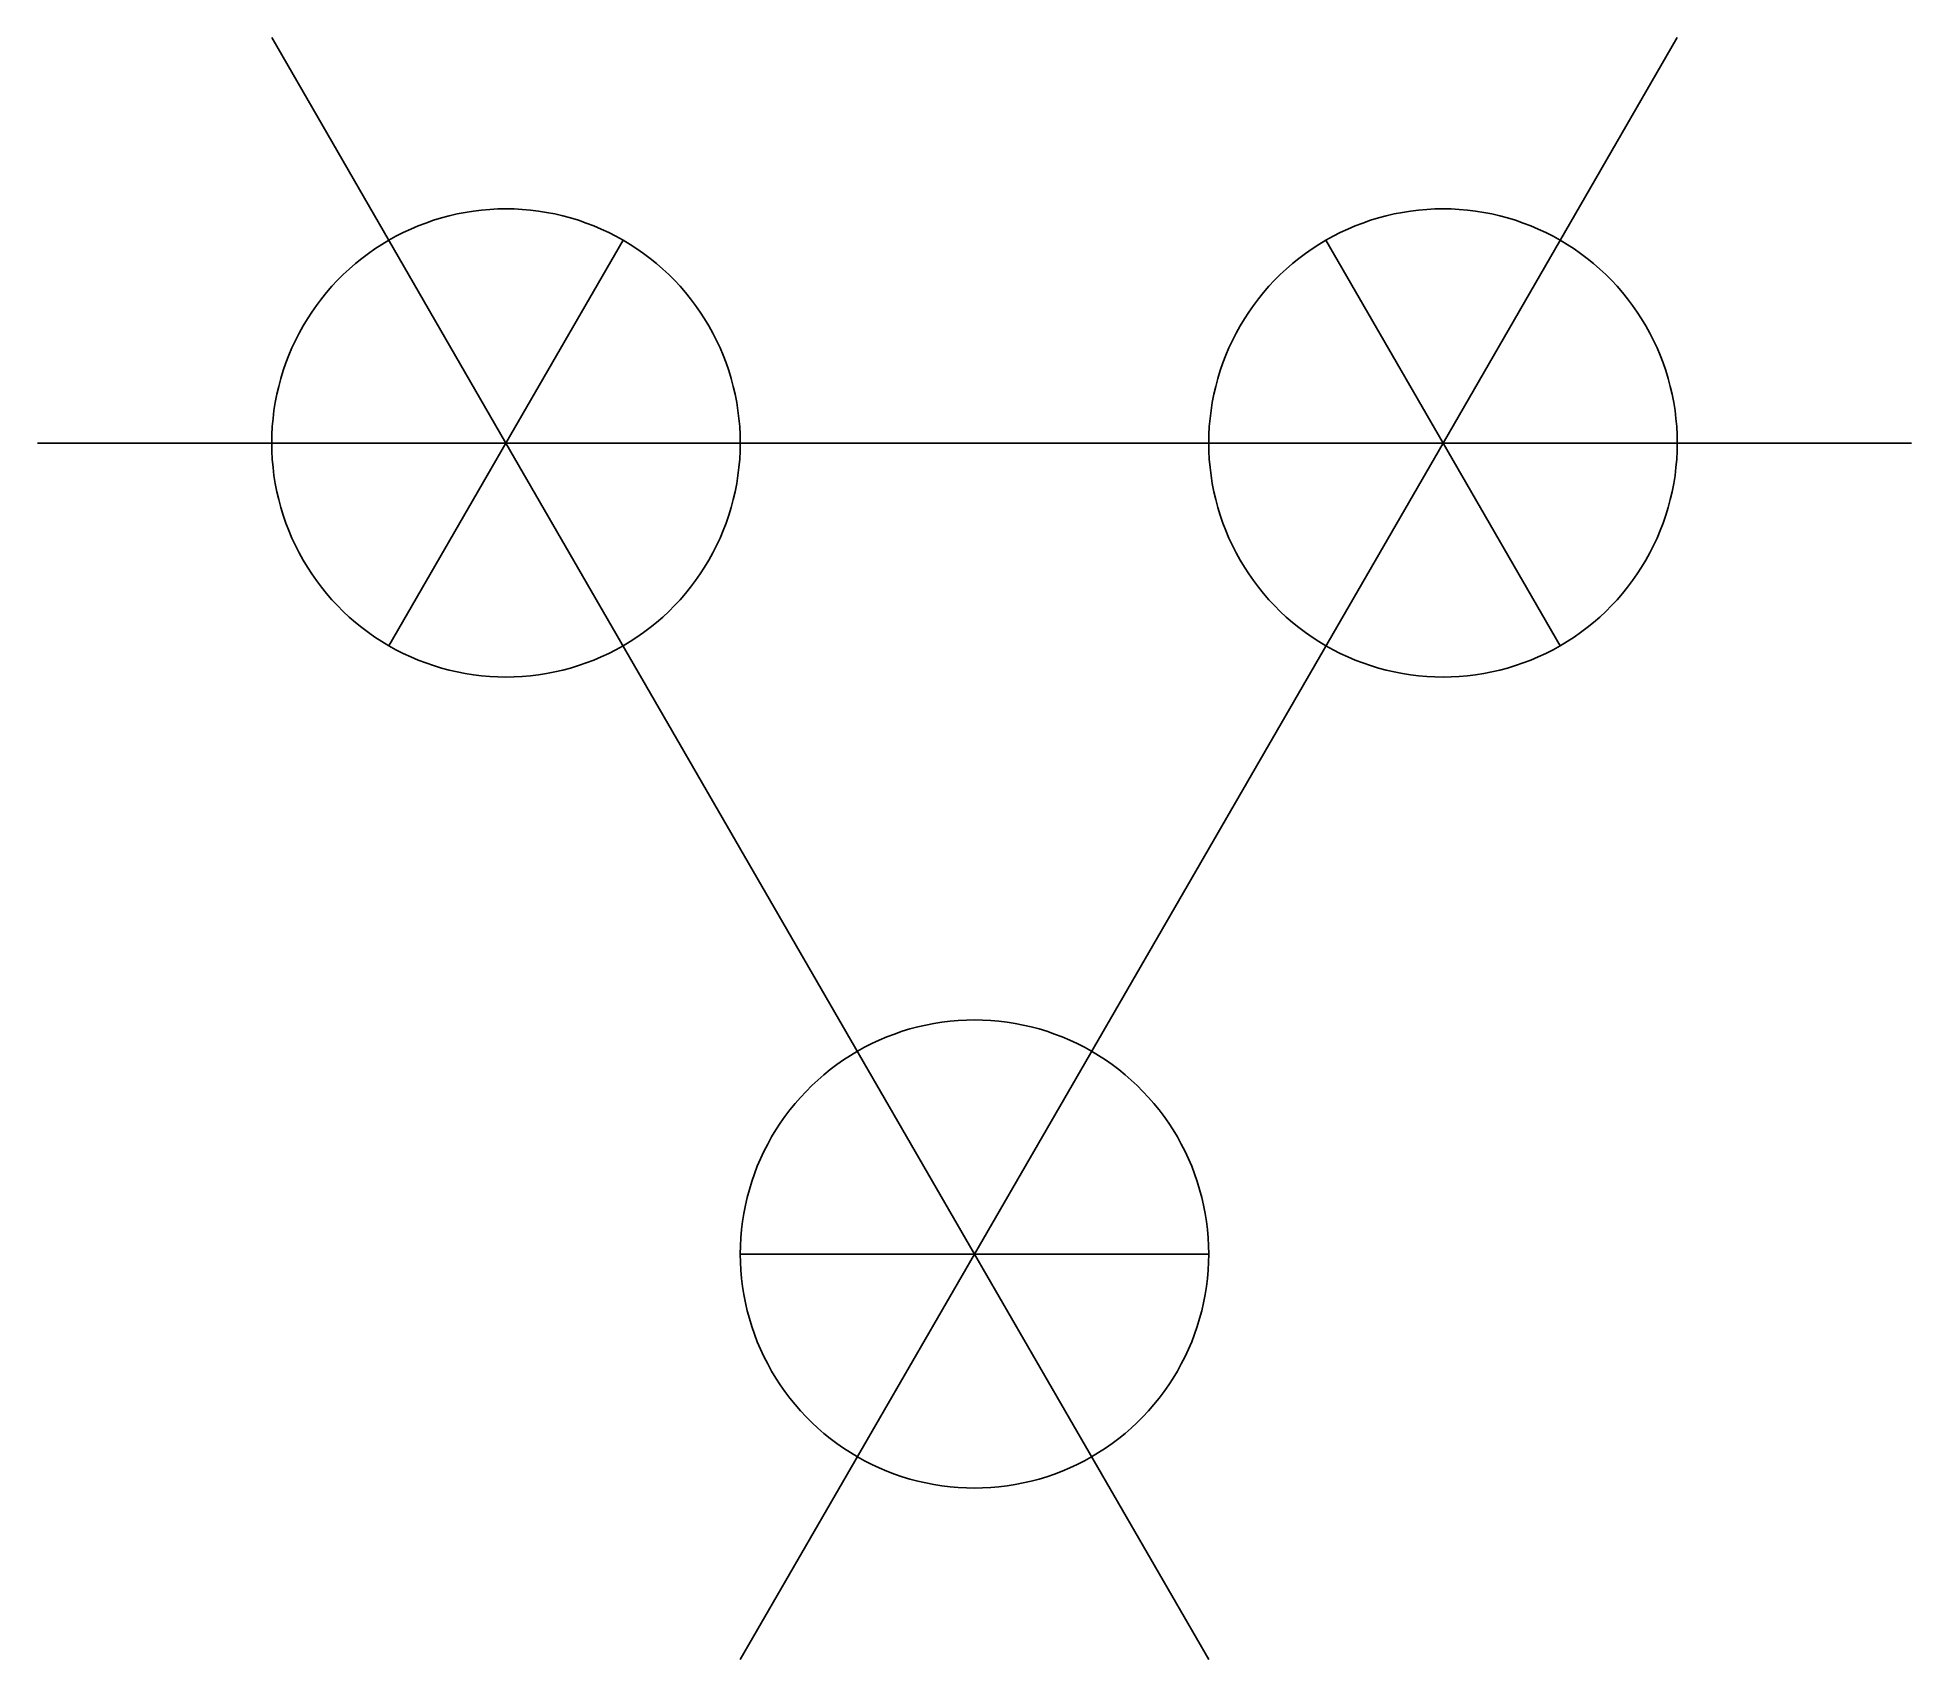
# Model space of a CAD drawing. Extents: x -10 to 10, y -4.3 to 13.
import ezdxf

# ---------------------------------------------------------------- set-up
doc = ezdxf.new("R2010")
doc.units = 0
doc.layers.get('0').update_dxf_attribs({"linetype": 'CONTINUOUS'})

msp = doc.modelspace()

# ---------------------------------------------------------------- linework, layer by layer
for p, q in [((-5, 8.66), (-7.5, 12.99)), ((7.5, 12.99), (5, 8.66)), ((-5.937, 10.978), (-5.855, 11.009)), ((-5.855, 11.009), (-5.773, 11.038)), ((-5.773, 11.038), (-5.689, 11.063)), ((-5.689, 11.063), (-5.605, 11.086)), ((-5.605, 11.086), (-5.52, 11.106)), ((-5.52, 11.106), (-5.434, 11.122)), ((-5.434, 11.122), (-5.348, 11.136)), ((-5.348, 11.136), (-5.261, 11.147)), ((-5.261, 11.147), (-5.174, 11.154)), ((-5.174, 11.154), (-5.087, 11.159)), ((-5.087, 11.159), (-5, 11.16)), ((-4.913, 11.159), (-5, 11.16)), ((-4.826, 11.154), (-4.913, 11.159)), ((-4.739, 11.147), (-4.826, 11.154)), ((-4.652, 11.136), (-4.739, 11.147)), ((-4.566, 11.122), (-4.652, 11.136)), ((-4.48, 11.106), (-4.566, 11.122)), ((-4.395, 11.086), (-4.48, 11.106)), ((-4.311, 11.063), (-4.395, 11.086)), ((-4.227, 11.038), (-4.311, 11.063)), ((-4.145, 11.009), (-4.227, 11.038)), ((-4.063, 10.978), (-4.145, 11.009)), ((4.063, 10.978), (4.145, 11.009)), ((4.145, 11.009), (4.227, 11.038)), ((4.227, 11.038), (4.311, 11.063)), ((4.311, 11.063), (4.395, 11.086)), ((4.395, 11.086), (4.48, 11.106)), ((4.48, 11.106), (4.566, 11.122)), ((4.566, 11.122), (4.652, 11.136)), ((4.652, 11.136), (4.739, 11.147)), ((4.739, 11.147), (4.826, 11.154)), ((4.826, 11.154), (4.913, 11.159)), ((4.913, 11.159), (5, 11.16)), ((5.087, 11.159), (5, 11.16)), ((5.174, 11.154), (5.087, 11.159)), ((5.261, 11.147), (5.174, 11.154)), ((5.348, 11.136), (5.261, 11.147)), ((5.434, 11.122), (5.348, 11.136)), ((5.52, 11.106), (5.434, 11.122)), ((5.605, 11.086), (5.52, 11.106)), ((5.689, 11.063), (5.605, 11.086)), ((5.773, 11.038), (5.689, 11.063)), ((5.855, 11.009), (5.773, 11.038)), ((5.937, 10.978), (5.855, 11.009)), ((-6.325, 10.78), (-6.25, 10.825)), ((-6.25, 10.825), (-6.174, 10.868)), ((-6.174, 10.868), (-6.096, 10.907)), ((-6.096, 10.907), (-6.017, 10.944)), ((-6.017, 10.944), (-5.937, 10.978)), ((-5, 8.66), (-3.75, 10.825)), ((-3.983, 10.944), (-4.063, 10.978)), ((-3.904, 10.907), (-3.983, 10.944)), ((-3.826, 10.868), (-3.904, 10.907)), ((-3.75, 10.825), (-3.826, 10.868)), ((-3.675, 10.78), (-3.75, 10.825)), ((3.675, 10.78), (3.75, 10.825)), ((3.75, 10.825), (3.826, 10.868)), ((5, 8.66), (3.75, 10.825)), ((3.826, 10.868), (3.904, 10.907)), ((3.904, 10.907), (3.983, 10.944)), ((3.983, 10.944), (4.063, 10.978)), ((6.017, 10.944), (5.937, 10.978)), ((6.096, 10.907), (6.017, 10.944)), ((6.174, 10.868), (6.096, 10.907)), ((6.25, 10.825), (6.174, 10.868)), ((6.325, 10.78), (6.25, 10.825)), ((-6.607, 10.575), (-6.539, 10.63)), ((-6.539, 10.63), (-6.469, 10.683)), ((-6.469, 10.683), (-6.398, 10.733)), ((-6.398, 10.733), (-6.325, 10.78)), ((-3.602, 10.733), (-3.675, 10.78)), ((-3.531, 10.683), (-3.602, 10.733)), ((-3.461, 10.63), (-3.531, 10.683)), ((-3.393, 10.575), (-3.461, 10.63)), ((3.393, 10.575), (3.461, 10.63)), ((3.461, 10.63), (3.531, 10.683)), ((3.531, 10.683), (3.602, 10.733)), ((3.602, 10.733), (3.675, 10.78)), ((6.398, 10.733), (6.325, 10.78)), ((6.469, 10.683), (6.398, 10.733)), ((6.539, 10.63), (6.469, 10.683)), ((6.607, 10.575), (6.539, 10.63)), ((-6.798, 10.397), (-6.737, 10.459)), ((-6.737, 10.459), (-6.673, 10.518)), ((-6.673, 10.518), (-6.607, 10.575)), ((-3.327, 10.518), (-3.393, 10.575)), ((-3.263, 10.459), (-3.327, 10.518)), ((-3.202, 10.397), (-3.263, 10.459)), ((3.202, 10.397), (3.263, 10.459)), ((3.263, 10.459), (3.327, 10.518)), ((3.327, 10.518), (3.393, 10.575)), ((6.673, 10.518), (6.607, 10.575)), ((6.737, 10.459), (6.673, 10.518)), ((6.798, 10.397), (6.737, 10.459)), ((-6.97, 10.199), (-6.915, 10.267)), ((-6.915, 10.267), (-6.858, 10.333)), ((-6.858, 10.333), (-6.798, 10.397)), ((-3.142, 10.333), (-3.202, 10.397)), ((-3.085, 10.267), (-3.142, 10.333)), ((-3.03, 10.199), (-3.085, 10.267)), ((3.03, 10.199), (3.085, 10.267)), ((3.085, 10.267), (3.142, 10.333)), ((3.142, 10.333), (3.202, 10.397)), ((6.858, 10.333), (6.798, 10.397)), ((6.915, 10.267), (6.858, 10.333)), ((6.97, 10.199), (6.915, 10.267)), ((-7.12, 9.985), (-7.073, 10.058)), ((-7.073, 10.058), (-7.023, 10.13)), ((-7.023, 10.13), (-6.97, 10.199)), ((-2.977, 10.13), (-3.03, 10.199)), ((-2.927, 10.058), (-2.977, 10.13)), ((-2.88, 9.985), (-2.927, 10.058)), ((2.88, 9.985), (2.927, 10.058)), ((2.927, 10.058), (2.977, 10.13)), ((2.977, 10.13), (3.03, 10.199)), ((7.023, 10.13), (6.97, 10.199)), ((7.073, 10.058), (7.023, 10.13)), ((7.12, 9.985), (7.073, 10.058)), ((-7.247, 9.756), (-7.207, 9.834)), ((-7.207, 9.834), (-7.165, 9.91)), ((-7.165, 9.91), (-7.12, 9.985)), ((-2.835, 9.91), (-2.88, 9.985)), ((-2.793, 9.834), (-2.835, 9.91)), ((-2.753, 9.756), (-2.793, 9.834)), ((2.753, 9.756), (2.793, 9.834)), ((2.793, 9.834), (2.835, 9.91)), ((2.835, 9.91), (2.88, 9.985)), ((7.165, 9.91), (7.12, 9.985)), ((7.207, 9.834), (7.165, 9.91)), ((7.247, 9.756), (7.207, 9.834)), ((-7.318, 9.597), (-7.284, 9.677)), ((-7.284, 9.677), (-7.247, 9.756)), ((-2.716, 9.677), (-2.753, 9.756)), ((-2.682, 9.597), (-2.716, 9.677)), ((2.682, 9.597), (2.716, 9.677)), ((2.716, 9.677), (2.753, 9.756)), ((7.284, 9.677), (7.247, 9.756)), ((7.318, 9.597), (7.284, 9.677)), ((-7.403, 9.349), (-7.378, 9.433)), ((-7.378, 9.433), (-7.349, 9.515)), ((-7.349, 9.515), (-7.318, 9.597)), ((-2.651, 9.515), (-2.682, 9.597)), ((-2.622, 9.433), (-2.651, 9.515)), ((-2.597, 9.349), (-2.622, 9.433)), ((2.597, 9.349), (2.622, 9.433)), ((2.622, 9.433), (2.651, 9.515)), ((2.651, 9.515), (2.682, 9.597)), ((7.349, 9.515), (7.318, 9.597)), ((7.378, 9.433), (7.349, 9.515)), ((7.403, 9.349), (7.378, 9.433)), ((-7.445, 9.18), (-7.426, 9.265)), ((-7.426, 9.265), (-7.403, 9.349)), ((-2.574, 9.265), (-2.597, 9.349)), ((-2.555, 9.18), (-2.574, 9.265)), ((2.555, 9.18), (2.574, 9.265)), ((2.574, 9.265), (2.597, 9.349)), ((7.426, 9.265), (7.403, 9.349)), ((7.445, 9.18), (7.426, 9.265)), ((-7.486, 8.922), (-7.476, 9.008)), ((-7.476, 9.008), (-7.462, 9.094)), ((-7.462, 9.094), (-7.445, 9.18)), ((-2.538, 9.094), (-2.555, 9.18)), ((-2.524, 9.008), (-2.538, 9.094)), ((-2.514, 8.922), (-2.524, 9.008)), ((2.514, 8.922), (2.524, 9.008)), ((2.524, 9.008), (2.538, 9.094)), ((2.538, 9.094), (2.555, 9.18)), ((7.462, 9.094), (7.445, 9.18)), ((7.476, 9.008), (7.462, 9.094)), ((7.486, 8.922), (7.476, 9.008)), ((-7.498, 8.748), (-7.494, 8.835)), ((-7.494, 8.835), (-7.486, 8.922)), ((-2.506, 8.835), (-2.514, 8.922)), ((-2.502, 8.748), (-2.506, 8.835)), ((2.502, 8.748), (2.506, 8.835)), ((2.506, 8.835), (2.514, 8.922)), ((7.494, 8.835), (7.486, 8.922)), ((7.498, 8.748), (7.494, 8.835)), ((-10, 8.66), (-5, 8.66)), ((-7.5, 8.66), (-7.498, 8.748)), ((-7.5, 8.66), (-7.498, 8.573)), ((-5, 8.66), (-6.25, 6.495)), ((-5, 8.66), (5, 8.66)), ((0, 0), (-5, 8.66)), ((-2.5, 8.66), (-2.502, 8.748)), ((-2.5, 8.66), (-2.502, 8.573)), ((5, 8.66), (0, 0)), ((2.5, 8.66), (2.502, 8.748)), ((2.5, 8.66), (2.502, 8.573)), ((5, 8.66), (6.25, 6.495)), ((5, 8.66), (10, 8.66)), ((7.5, 8.66), (7.498, 8.748)), ((7.5, 8.66), (7.498, 8.573)), ((-7.498, 8.573), (-7.494, 8.486)), ((-7.494, 8.486), (-7.486, 8.399)), ((-2.506, 8.486), (-2.514, 8.399)), ((-2.502, 8.573), (-2.506, 8.486)), ((2.502, 8.573), (2.506, 8.486)), ((2.506, 8.486), (2.514, 8.399)), ((7.494, 8.486), (7.486, 8.399)), ((7.498, 8.573), (7.494, 8.486)), ((-7.486, 8.399), (-7.476, 8.312)), ((-7.476, 8.312), (-7.462, 8.226)), ((-7.462, 8.226), (-7.445, 8.14)), ((-2.538, 8.226), (-2.555, 8.14)), ((-2.524, 8.312), (-2.538, 8.226)), ((-2.514, 8.399), (-2.524, 8.312)), ((2.514, 8.399), (2.524, 8.312)), ((2.524, 8.312), (2.538, 8.226)), ((2.538, 8.226), (2.555, 8.14)), ((7.462, 8.226), (7.445, 8.14)), ((7.476, 8.312), (7.462, 8.226)), ((7.486, 8.399), (7.476, 8.312)), ((-7.445, 8.14), (-7.426, 8.055)), ((-7.426, 8.055), (-7.403, 7.971)), ((-2.574, 8.055), (-2.597, 7.971)), ((-2.555, 8.14), (-2.574, 8.055)), ((2.555, 8.14), (2.574, 8.055)), ((2.574, 8.055), (2.597, 7.971)), ((7.426, 8.055), (7.403, 7.971)), ((7.445, 8.14), (7.426, 8.055)), ((-7.403, 7.971), (-7.378, 7.888)), ((-7.378, 7.888), (-7.349, 7.805)), ((-7.349, 7.805), (-7.318, 7.724)), ((-2.651, 7.805), (-2.682, 7.724)), ((-2.622, 7.888), (-2.651, 7.805)), ((-2.597, 7.971), (-2.622, 7.888)), ((2.597, 7.971), (2.622, 7.888)), ((2.622, 7.888), (2.651, 7.805)), ((2.651, 7.805), (2.682, 7.724)), ((7.349, 7.805), (7.318, 7.724)), ((7.378, 7.888), (7.349, 7.805)), ((7.403, 7.971), (7.378, 7.888)), ((-7.318, 7.724), (-7.284, 7.643)), ((-7.284, 7.643), (-7.247, 7.564)), ((-2.716, 7.643), (-2.753, 7.564)), ((-2.682, 7.724), (-2.716, 7.643)), ((2.682, 7.724), (2.716, 7.643)), ((2.716, 7.643), (2.753, 7.564)), ((7.284, 7.643), (7.247, 7.564)), ((7.318, 7.724), (7.284, 7.643)), ((-7.247, 7.564), (-7.207, 7.487)), ((-7.207, 7.487), (-7.165, 7.41)), ((-7.165, 7.41), (-7.12, 7.335)), ((-2.835, 7.41), (-2.88, 7.335)), ((-2.793, 7.487), (-2.835, 7.41)), ((-2.753, 7.564), (-2.793, 7.487)), ((2.753, 7.564), (2.793, 7.487)), ((2.793, 7.487), (2.835, 7.41)), ((2.835, 7.41), (2.88, 7.335)), ((7.165, 7.41), (7.12, 7.335)), ((7.207, 7.487), (7.165, 7.41)), ((7.247, 7.564), (7.207, 7.487)), ((-7.12, 7.335), (-7.073, 7.262)), ((-7.073, 7.262), (-7.023, 7.191)), ((-2.927, 7.262), (-2.977, 7.191)), ((-2.88, 7.335), (-2.927, 7.262)), ((2.88, 7.335), (2.927, 7.262)), ((2.927, 7.262), (2.977, 7.191)), ((7.073, 7.262), (7.023, 7.191)), ((7.12, 7.335), (7.073, 7.262)), ((-7.023, 7.191), (-6.97, 7.121)), ((-6.97, 7.121), (-6.915, 7.053)), ((-6.915, 7.053), (-6.858, 6.987)), ((-3.085, 7.053), (-3.142, 6.987)), ((-3.03, 7.121), (-3.085, 7.053)), ((-2.977, 7.191), (-3.03, 7.121)), ((2.977, 7.191), (3.03, 7.121)), ((3.03, 7.121), (3.085, 7.053)), ((3.085, 7.053), (3.142, 6.987)), ((6.915, 7.053), (6.858, 6.987)), ((6.97, 7.121), (6.915, 7.053)), ((7.023, 7.191), (6.97, 7.121)), ((-6.858, 6.987), (-6.798, 6.924)), ((-6.798, 6.924), (-6.737, 6.862)), ((-6.737, 6.862), (-6.673, 6.802)), ((-6.673, 6.802), (-6.607, 6.745)), ((-3.327, 6.802), (-3.393, 6.745)), ((-3.263, 6.862), (-3.327, 6.802)), ((-3.202, 6.924), (-3.263, 6.862)), ((-3.142, 6.987), (-3.202, 6.924)), ((3.142, 6.987), (3.202, 6.924)), ((3.202, 6.924), (3.263, 6.862)), ((3.263, 6.862), (3.327, 6.802)), ((3.327, 6.802), (3.393, 6.745)), ((6.673, 6.802), (6.607, 6.745)), ((6.737, 6.862), (6.673, 6.802)), ((6.798, 6.924), (6.737, 6.862)), ((6.858, 6.987), (6.798, 6.924)), ((-6.607, 6.745), (-6.539, 6.69)), ((-6.539, 6.69), (-6.469, 6.638)), ((-6.469, 6.638), (-6.398, 6.588)), ((-3.531, 6.638), (-3.602, 6.588)), ((-3.461, 6.69), (-3.531, 6.638)), ((-3.393, 6.745), (-3.461, 6.69)), ((3.393, 6.745), (3.461, 6.69)), ((3.461, 6.69), (3.531, 6.638)), ((3.531, 6.638), (3.602, 6.588)), ((6.469, 6.638), (6.398, 6.588)), ((6.539, 6.69), (6.469, 6.638)), ((6.607, 6.745), (6.539, 6.69)), ((-6.398, 6.588), (-6.325, 6.54)), ((-6.325, 6.54), (-6.25, 6.495)), ((-6.25, 6.495), (-6.174, 6.453)), ((-6.174, 6.453), (-6.096, 6.413)), ((-6.096, 6.413), (-6.017, 6.376)), ((-3.904, 6.413), (-3.983, 6.376)), ((-3.826, 6.453), (-3.904, 6.413)), ((-3.75, 6.495), (-3.826, 6.453)), ((-3.675, 6.54), (-3.75, 6.495)), ((-3.602, 6.588), (-3.675, 6.54)), ((3.602, 6.588), (3.675, 6.54)), ((3.675, 6.54), (3.75, 6.495)), ((3.75, 6.495), (3.826, 6.453)), ((3.826, 6.453), (3.904, 6.413)), ((3.904, 6.413), (3.983, 6.376)), ((6.096, 6.413), (6.017, 6.376)), ((6.174, 6.453), (6.096, 6.413)), ((6.25, 6.495), (6.174, 6.453)), ((6.325, 6.54), (6.25, 6.495)), ((6.398, 6.588), (6.325, 6.54)), ((-6.017, 6.376), (-5.937, 6.342)), ((-5.937, 6.342), (-5.855, 6.311)), ((-5.855, 6.311), (-5.773, 6.283)), ((-5.773, 6.283), (-5.689, 6.257)), ((-5.689, 6.257), (-5.605, 6.235)), ((-5.605, 6.235), (-5.52, 6.215)), ((-5.52, 6.215), (-5.434, 6.198)), ((-4.48, 6.215), (-4.566, 6.198)), ((-4.395, 6.235), (-4.48, 6.215)), ((-4.311, 6.257), (-4.395, 6.235)), ((-4.227, 6.283), (-4.311, 6.257)), ((-4.145, 6.311), (-4.227, 6.283)), ((-4.063, 6.342), (-4.145, 6.311)), ((-3.983, 6.376), (-4.063, 6.342)), ((3.983, 6.376), (4.063, 6.342)), ((4.063, 6.342), (4.145, 6.311)), ((4.145, 6.311), (4.227, 6.283)), ((4.227, 6.283), (4.311, 6.257)), ((4.311, 6.257), (4.395, 6.235)), ((4.395, 6.235), (4.48, 6.215)), ((4.48, 6.215), (4.566, 6.198)), ((5.52, 6.215), (5.434, 6.198)), ((5.605, 6.235), (5.52, 6.215)), ((5.689, 6.257), (5.605, 6.235)), ((5.773, 6.283), (5.689, 6.257)), ((5.855, 6.311), (5.773, 6.283)), ((5.937, 6.342), (5.855, 6.311)), ((6.017, 6.376), (5.937, 6.342)), ((-5.434, 6.198), (-5.348, 6.185)), ((-5.348, 6.185), (-5.261, 6.174)), ((-5.261, 6.174), (-5.174, 6.166)), ((-5.174, 6.166), (-5.087, 6.162)), ((-5.087, 6.162), (-5, 6.16)), ((-4.913, 6.162), (-5, 6.16)), ((-4.826, 6.166), (-4.913, 6.162)), ((-4.739, 6.174), (-4.826, 6.166)), ((-4.652, 6.185), (-4.739, 6.174)), ((-4.566, 6.198), (-4.652, 6.185)), ((4.566, 6.198), (4.652, 6.185)), ((4.652, 6.185), (4.739, 6.174)), ((4.739, 6.174), (4.826, 6.166)), ((4.826, 6.166), (4.913, 6.162)), ((4.913, 6.162), (5, 6.16)), ((5.087, 6.162), (5, 6.16)), ((5.174, 6.166), (5.087, 6.162)), ((5.261, 6.174), (5.174, 6.166)), ((5.348, 6.185), (5.261, 6.174)), ((5.434, 6.198), (5.348, 6.185)), ((-0.773, 2.378), (-0.689, 2.403)), ((-0.689, 2.403), (-0.605, 2.426)), ((-0.605, 2.426), (-0.52, 2.445)), ((-0.52, 2.445), (-0.434, 2.462)), ((-0.434, 2.462), (-0.348, 2.476)), ((-0.348, 2.476), (-0.261, 2.486)), ((-0.261, 2.486), (-0.174, 2.494)), ((-0.174, 2.494), (-0.087, 2.498)), ((-0.087, 2.498), (0, 2.5)), ((0.087, 2.498), (0, 2.5)), ((0.174, 2.494), (0.087, 2.498)), ((0.261, 2.486), (0.174, 2.494)), ((0.348, 2.476), (0.261, 2.486)), ((0.434, 2.462), (0.348, 2.476)), ((0.52, 2.445), (0.434, 2.462)), ((0.605, 2.426), (0.52, 2.445)), ((0.689, 2.403), (0.605, 2.426)), ((0.773, 2.378), (0.689, 2.403)), ((-1.25, 2.165), (-1.174, 2.207)), ((-1.174, 2.207), (-1.096, 2.247)), ((-1.096, 2.247), (-1.017, 2.284)), ((-1.017, 2.284), (-0.937, 2.318)), ((-0.937, 2.318), (-0.855, 2.349)), ((-0.855, 2.349), (-0.773, 2.378)), ((0.855, 2.349), (0.773, 2.378)), ((0.937, 2.318), (0.855, 2.349)), ((1.017, 2.284), (0.937, 2.318)), ((1.096, 2.247), (1.017, 2.284)), ((1.174, 2.207), (1.096, 2.247)), ((1.25, 2.165), (1.174, 2.207)), ((-1.539, 1.97), (-1.469, 2.023)), ((-1.469, 2.023), (-1.398, 2.073)), ((-1.398, 2.073), (-1.325, 2.12)), ((-1.325, 2.12), (-1.25, 2.165)), ((1.325, 2.12), (1.25, 2.165)), ((1.398, 2.073), (1.325, 2.12)), ((1.469, 2.023), (1.398, 2.073)), ((1.539, 1.97), (1.469, 2.023)), ((-1.737, 1.798), (-1.673, 1.858)), ((-1.673, 1.858), (-1.607, 1.915)), ((-1.607, 1.915), (-1.539, 1.97)), ((1.607, 1.915), (1.539, 1.97)), ((1.673, 1.858), (1.607, 1.915)), ((1.737, 1.798), (1.673, 1.858)), ((-1.97, 1.539), (-1.915, 1.607)), ((-1.915, 1.607), (-1.858, 1.673)), ((-1.858, 1.673), (-1.798, 1.737)), ((-1.798, 1.737), (-1.737, 1.798)), ((1.798, 1.737), (1.737, 1.798)), ((1.858, 1.673), (1.798, 1.737)), ((1.915, 1.607), (1.858, 1.673)), ((1.97, 1.539), (1.915, 1.607)), ((-2.073, 1.398), (-2.023, 1.469)), ((-2.023, 1.469), (-1.97, 1.539)), ((2.023, 1.469), (1.97, 1.539)), ((2.073, 1.398), (2.023, 1.469)), ((-2.207, 1.174), (-2.165, 1.25)), ((-2.165, 1.25), (-2.12, 1.325)), ((-2.12, 1.325), (-2.073, 1.398)), ((2.12, 1.325), (2.073, 1.398)), ((2.165, 1.25), (2.12, 1.325)), ((2.207, 1.174), (2.165, 1.25)), ((-2.318, 0.937), (-2.284, 1.017)), ((-2.284, 1.017), (-2.247, 1.096)), ((-2.247, 1.096), (-2.207, 1.174)), ((2.247, 1.096), (2.207, 1.174)), ((2.284, 1.017), (2.247, 1.096)), ((2.318, 0.937), (2.284, 1.017)), ((-2.378, 0.773), (-2.349, 0.855)), ((-2.349, 0.855), (-2.318, 0.937)), ((2.349, 0.855), (2.318, 0.937)), ((2.378, 0.773), (2.349, 0.855)), ((-2.445, 0.52), (-2.426, 0.605)), ((-2.426, 0.605), (-2.403, 0.689)), ((-2.403, 0.689), (-2.378, 0.773)), ((2.403, 0.689), (2.378, 0.773)), ((2.426, 0.605), (2.403, 0.689)), ((2.445, 0.52), (2.426, 0.605)), ((-2.476, 0.348), (-2.462, 0.434)), ((-2.462, 0.434), (-2.445, 0.52)), ((2.462, 0.434), (2.445, 0.52)), ((2.476, 0.348), (2.462, 0.434)), ((-2.494, 0.174), (-2.486, 0.261)), ((-2.486, 0.261), (-2.476, 0.348)), ((2.486, 0.261), (2.476, 0.348)), ((2.494, 0.174), (2.486, 0.261)), ((-2.5, 0), (-2.498, 0.087)), ((0, 0), (-2.5, -4.33)), ((0, 0), (-2.5, 0)), ((-2.498, 0.087), (-2.494, 0.174)), ((0, 0), (2.5, 0)), ((2.5, -4.33), (0, 0)), ((2.498, 0.087), (2.494, 0.174)), ((2.5, 0), (2.498, 0.087)), ((2.5, 0), (2.498, -0.087)), ((-2.5, 0), (-2.498, -0.087)), ((-2.498, -0.087), (-2.494, -0.174)), ((-2.494, -0.174), (-2.486, -0.261)), ((2.494, -0.174), (2.486, -0.261)), ((2.498, -0.087), (2.494, -0.174)), ((-2.486, -0.261), (-2.476, -0.348)), ((-2.476, -0.348), (-2.462, -0.434)), ((2.476, -0.348), (2.462, -0.434)), ((2.486, -0.261), (2.476, -0.348)), ((-2.462, -0.434), (-2.445, -0.52)), ((-2.445, -0.52), (-2.426, -0.605)), ((2.445, -0.52), (2.426, -0.605)), ((2.462, -0.434), (2.445, -0.52)), ((-2.426, -0.605), (-2.403, -0.689)), ((-2.403, -0.689), (-2.378, -0.773)), ((-2.378, -0.773), (-2.349, -0.855)), ((2.378, -0.773), (2.349, -0.855)), ((2.403, -0.689), (2.378, -0.773)), ((2.426, -0.605), (2.403, -0.689)), ((-2.349, -0.855), (-2.318, -0.937)), ((-2.318, -0.937), (-2.284, -1.017)), ((2.318, -0.937), (2.284, -1.017)), ((2.349, -0.855), (2.318, -0.937)), ((-2.284, -1.017), (-2.247, -1.096)), ((-2.247, -1.096), (-2.207, -1.174)), ((-2.207, -1.174), (-2.165, -1.25)), ((2.207, -1.174), (2.165, -1.25)), ((2.247, -1.096), (2.207, -1.174)), ((2.284, -1.017), (2.247, -1.096)), ((-2.165, -1.25), (-2.12, -1.325)), ((-2.12, -1.325), (-2.073, -1.398)), ((-2.073, -1.398), (-2.023, -1.469)), ((2.073, -1.398), (2.023, -1.469)), ((2.12, -1.325), (2.073, -1.398)), ((2.165, -1.25), (2.12, -1.325)), ((-2.023, -1.469), (-1.97, -1.539)), ((-1.97, -1.539), (-1.915, -1.607)), ((1.97, -1.539), (1.915, -1.607)), ((2.023, -1.469), (1.97, -1.539)), ((-1.915, -1.607), (-1.858, -1.673)), ((-1.858, -1.673), (-1.798, -1.737)), ((-1.798, -1.737), (-1.737, -1.798)), ((-1.737, -1.798), (-1.673, -1.858)), ((1.737, -1.798), (1.673, -1.858)), ((1.798, -1.737), (1.737, -1.798)), ((1.858, -1.673), (1.798, -1.737)), ((1.915, -1.607), (1.858, -1.673)), ((-1.673, -1.858), (-1.607, -1.915)), ((-1.607, -1.915), (-1.539, -1.97)), ((-1.539, -1.97), (-1.469, -2.023)), ((1.539, -1.97), (1.469, -2.023)), ((1.607, -1.915), (1.539, -1.97)), ((1.673, -1.858), (1.607, -1.915)), ((-1.469, -2.023), (-1.398, -2.073)), ((-1.398, -2.073), (-1.325, -2.12)), ((-1.325, -2.12), (-1.25, -2.165)), ((-1.25, -2.165), (-1.174, -2.207)), ((1.25, -2.165), (1.174, -2.207)), ((1.325, -2.12), (1.25, -2.165)), ((1.398, -2.073), (1.325, -2.12)), ((1.469, -2.023), (1.398, -2.073)), ((-1.174, -2.207), (-1.096, -2.247)), ((-1.096, -2.247), (-1.017, -2.284)), ((-1.017, -2.284), (-0.937, -2.318)), ((-0.937, -2.318), (-0.855, -2.349)), ((-0.855, -2.349), (-0.773, -2.378)), ((-0.773, -2.378), (-0.689, -2.403)), ((0.773, -2.378), (0.689, -2.403)), ((0.855, -2.349), (0.773, -2.378)), ((0.937, -2.318), (0.855, -2.349)), ((1.017, -2.284), (0.937, -2.318)), ((1.096, -2.247), (1.017, -2.284)), ((1.174, -2.207), (1.096, -2.247)), ((-0.689, -2.403), (-0.605, -2.426)), ((-0.605, -2.426), (-0.52, -2.445)), ((-0.52, -2.445), (-0.434, -2.462)), ((-0.434, -2.462), (-0.348, -2.476)), ((-0.348, -2.476), (-0.261, -2.486)), ((-0.261, -2.486), (-0.174, -2.494)), ((-0.174, -2.494), (-0.087, -2.498)), ((-0.087, -2.498), (0, -2.5)), ((0.087, -2.498), (0, -2.5)), ((0.174, -2.494), (0.087, -2.498)), ((0.261, -2.486), (0.174, -2.494)), ((0.348, -2.476), (0.261, -2.486)), ((0.434, -2.462), (0.348, -2.476)), ((0.52, -2.445), (0.434, -2.462)), ((0.605, -2.426), (0.52, -2.445)), ((0.689, -2.403), (0.605, -2.426))]:
    msp.add_line(p, q)

doc.saveas('drawing.dxf')
